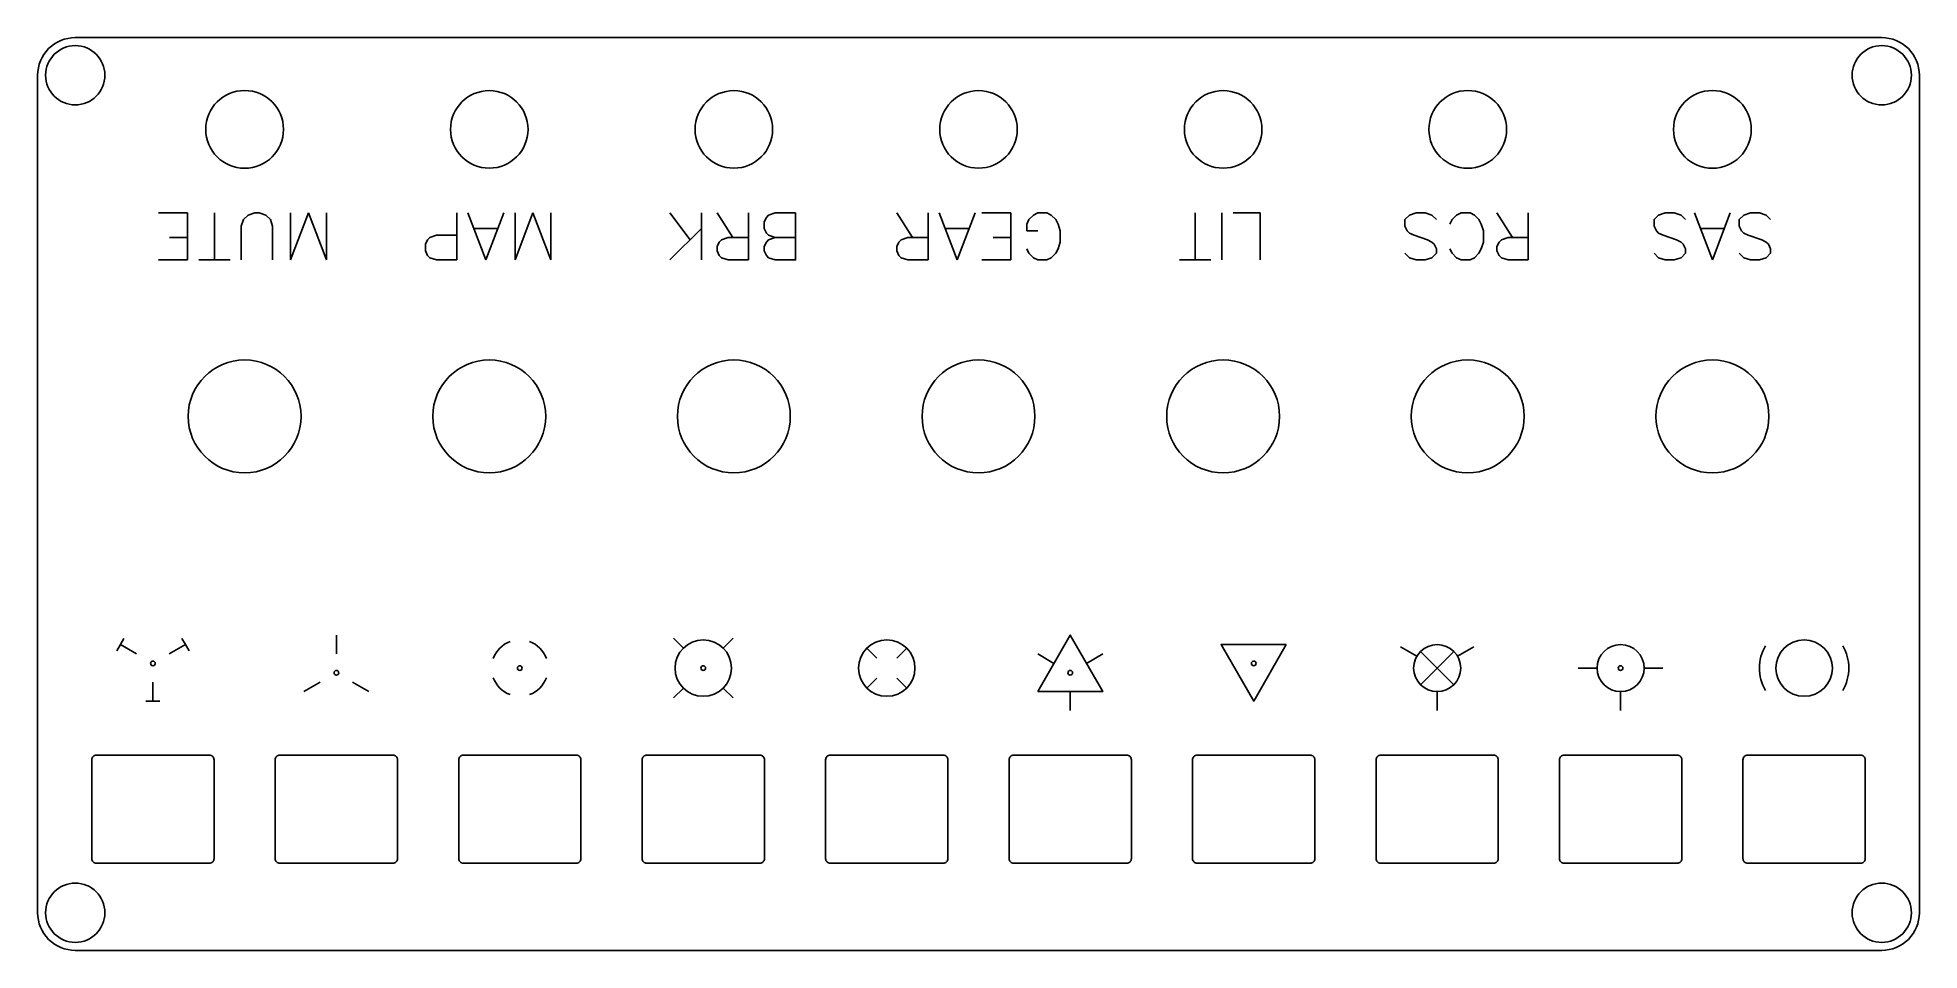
# Model space of a CAD drawing. Header units: millimetres. Extents: x -188 to 12, y -15 to 82.
import ezdxf

# ---------------------------------------------------------------- set-up
doc = ezdxf.new("R2010")
doc.units = ezdxf.units.MM
doc.layers.get('0').update_dxf_attribs({"linetype": 'CONTINUOUS'})

msp = doc.modelspace()

# ---------------------------------------------------------------- linework, layer by layer
for p, q in [((-171.82, 63.38), (-174.92, 63.38)), ((-171.82, 58.38), (-171.82, 63.38)), ((-168.96, 58.38), (-168.96, 63.38)), ((-165.87, 62.66), (-166.11, 61.95)), ((-165.39, 63.14), (-165.87, 62.66)), ((-164.68, 63.38), (-165.39, 63.14)), ((-164.2, 63.38), (-164.68, 63.38)), ((-163.49, 63.14), (-164.2, 63.38)), ((-163.01, 62.66), (-163.49, 63.14)), ((-162.77, 61.95), (-163.01, 62.66)), ((-160.87, 58.38), (-158.96, 63.38)), ((-160.87, 58.38), (-160.87, 63.38)), ((-157.06, 58.38), (-158.96, 63.38)), ((-157.06, 58.38), (-157.06, 63.38)), ((-143.2, 58.38), (-143.2, 63.38)), ((-140.11, 58.38), (-142.01, 63.38)), ((-140.11, 58.38), (-138.2, 63.38)), ((-137.01, 58.38), (-135.11, 63.38)), ((-137.01, 58.38), (-137.01, 63.38)), ((-133.2, 58.38), (-135.11, 63.38)), ((-133.2, 58.38), (-133.2, 63.38)), ((-118.39, 60.52), (-120.54, 63.38)), ((-117.2, 58.38), (-117.2, 63.38)), ((-113.87, 60.76), (-115.54, 63.38)), ((-112.2, 58.38), (-112.2, 63.38)), ((-94.77, 60.76), (-96.44, 63.38)), ((-93.11, 58.38), (-93.11, 63.38)), ((-90.01, 58.38), (-91.92, 63.38)), ((-90.01, 58.38), (-88.11, 63.38)), ((-84.3, 63.38), (-87.39, 63.38)), ((-84.3, 58.38), (-84.3, 63.38)), ((-82.39, 62.66), (-82.63, 62.18)), ((-82.63, 62.18), (-82.63, 61.47)), ((-81.92, 63.14), (-82.39, 62.66)), ((-81.44, 63.38), (-81.92, 63.14)), ((-80.49, 63.38), (-81.44, 63.38)), ((-80.01, 63.14), (-80.49, 63.38)), ((-79.54, 62.66), (-80.01, 63.14)), ((-79.3, 62.18), (-79.54, 62.66)), ((-79.06, 61.47), (-79.3, 62.18)), ((-64.73, 58.38), (-64.73, 63.38)), ((-61.87, 58.38), (-61.87, 63.38)), ((-57.82, 63.38), (-60.68, 63.38)), ((-57.82, 58.38), (-57.82, 63.38)), ((-42.42, 62.66), (-41.94, 63.14)), ((-42.42, 61.95), (-42.42, 62.66)), ((-41.94, 63.14), (-41.23, 63.38)), ((-41.23, 63.38), (-40.27, 63.38)), ((-40.27, 63.38), (-39.56, 63.14)), ((-39.56, 63.14), (-39.08, 62.66)), ((-37.42, 62.66), (-37.65, 62.18)), ((-36.94, 63.14), (-37.42, 62.66)), ((-36.46, 63.38), (-36.94, 63.14)), ((-35.51, 63.38), (-36.46, 63.38)), ((-35.04, 63.14), (-35.51, 63.38)), ((-34.56, 62.66), (-35.04, 63.14)), ((-34.32, 62.18), (-34.56, 62.66)), ((-34.08, 61.47), (-34.32, 62.18)), ((-30.99, 60.76), (-32.65, 63.38)), ((-29.32, 58.38), (-29.32, 63.38)), ((-15.94, 62.66), (-15.46, 63.14)), ((-15.94, 61.95), (-15.94, 62.66)), ((-15.46, 63.14), (-14.75, 63.38)), ((-14.75, 63.38), (-13.8, 63.38)), ((-13.8, 63.38), (-13.08, 63.14)), ((-13.08, 63.14), (-12.61, 62.66)), ((-9.75, 58.38), (-11.65, 63.38)), ((-9.75, 58.38), (-7.85, 63.38)), ((-6.89, 62.66), (-6.42, 63.14)), ((-6.89, 61.95), (-6.89, 62.66)), ((-6.42, 63.14), (-5.7, 63.38)), ((-5.7, 63.38), (-4.75, 63.38)), ((-4.75, 63.38), (-4.04, 63.14)), ((-4.04, 63.14), (-3.56, 62.66)), ((-171.82, 60.76), (-173.73, 60.76)), ((-166.11, 61.95), (-166.11, 58.38)), ((-162.77, 58.38), (-162.77, 61.95)), ((-146.54, 60.04), (-146.3, 60.52)), ((-146.54, 59.33), (-146.54, 60.04)), ((-146.3, 60.52), (-146.06, 60.76)), ((-146.06, 60.76), (-145.35, 60.99)), ((-145.35, 60.99), (-143.2, 60.99)), ((-138.92, 61.71), (-141.3, 61.71)), ((-120.54, 58.38), (-117.2, 61.71)), ((-115.54, 59.8), (-115.3, 60.28)), ((-115.3, 60.28), (-115.06, 60.52)), ((-115.06, 60.52), (-114.35, 60.76)), ((-114.35, 60.76), (-112.2, 60.76)), ((-107.2, 60.76), (-109.35, 60.76)), ((-96.44, 59.8), (-96.2, 60.28)), ((-96.2, 60.28), (-95.96, 60.52)), ((-95.96, 60.52), (-95.25, 60.76)), ((-95.25, 60.76), (-93.11, 60.76)), ((-88.82, 61.71), (-91.2, 61.71)), ((-84.3, 60.76), (-86.2, 60.76)), ((-81.44, 61.47), (-82.63, 61.47)), ((-79.3, 59.57), (-79.06, 60.28)), ((-79.06, 60.28), (-79.06, 61.47)), ((-42.18, 61.47), (-42.42, 61.95)), ((-41.94, 61.23), (-42.18, 61.47)), ((-41.46, 60.99), (-41.94, 61.23)), ((-40.04, 60.52), (-41.46, 60.99)), ((-39.56, 60.28), (-40.04, 60.52)), ((-39.32, 60.04), (-39.56, 60.28)), ((-39.08, 59.57), (-39.32, 60.04)), ((-34.32, 59.57), (-34.08, 60.28)), ((-34.08, 60.28), (-34.08, 61.47)), ((-32.65, 59.8), (-32.42, 60.28)), ((-32.42, 60.28), (-32.18, 60.52)), ((-32.18, 60.52), (-31.46, 60.76)), ((-31.46, 60.76), (-29.32, 60.76)), ((-15.7, 61.47), (-15.94, 61.95)), ((-15.46, 61.23), (-15.7, 61.47)), ((-14.99, 60.99), (-15.46, 61.23)), ((-13.56, 60.52), (-14.99, 60.99)), ((-13.08, 60.28), (-13.56, 60.52)), ((-12.85, 60.04), (-13.08, 60.28)), ((-12.61, 59.57), (-12.85, 60.04)), ((-8.56, 61.71), (-10.94, 61.71)), ((-6.65, 61.47), (-6.89, 61.95)), ((-6.42, 61.23), (-6.65, 61.47)), ((-5.94, 60.99), (-6.42, 61.23)), ((-4.51, 60.52), (-5.94, 60.99)), ((-4.04, 60.28), (-4.51, 60.52)), ((-3.8, 60.04), (-4.04, 60.28)), ((-3.56, 59.57), (-3.8, 60.04)), ((-171.82, 58.38), (-174.92, 58.38)), ((-167.3, 58.38), (-170.63, 58.38)), ((-146.3, 58.85), (-146.54, 59.33)), ((-146.06, 58.61), (-146.3, 58.85)), ((-145.35, 58.38), (-146.06, 58.61)), ((-143.2, 58.38), (-145.35, 58.38)), ((-115.54, 59.33), (-115.54, 59.8)), ((-115.3, 58.85), (-115.54, 59.33)), ((-115.06, 58.61), (-115.3, 58.85)), ((-114.35, 58.38), (-115.06, 58.61)), ((-112.2, 58.38), (-114.35, 58.38)), ((-96.44, 59.33), (-96.44, 59.8)), ((-96.2, 58.85), (-96.44, 59.33)), ((-95.96, 58.61), (-96.2, 58.85)), ((-95.25, 58.38), (-95.96, 58.61)), ((-93.11, 58.38), (-95.25, 58.38)), ((-84.3, 58.38), (-87.39, 58.38)), ((-82.63, 59.57), (-82.39, 59.09)), ((-82.39, 59.09), (-81.92, 58.61)), ((-81.92, 58.61), (-81.44, 58.38)), ((-81.44, 58.38), (-80.49, 58.38)), ((-80.49, 58.38), (-80.01, 58.61)), ((-80.01, 58.61), (-79.54, 59.09)), ((-79.54, 59.09), (-79.3, 59.57)), ((-63.06, 58.38), (-66.39, 58.38)), ((-42.42, 59.09), (-41.94, 58.61)), ((-41.94, 58.61), (-41.23, 58.38)), ((-41.23, 58.38), (-40.27, 58.38)), ((-40.27, 58.38), (-39.56, 58.61)), ((-39.56, 58.61), (-39.08, 59.09)), ((-39.08, 59.09), (-39.08, 59.57)), ((-37.65, 59.57), (-37.42, 59.09)), ((-37.42, 59.09), (-36.94, 58.61)), ((-36.94, 58.61), (-36.46, 58.38)), ((-36.46, 58.38), (-35.51, 58.38)), ((-35.51, 58.38), (-35.04, 58.61)), ((-35.04, 58.61), (-34.56, 59.09)), ((-34.56, 59.09), (-34.32, 59.57)), ((-32.65, 59.33), (-32.65, 59.8)), ((-32.42, 58.85), (-32.65, 59.33)), ((-32.18, 58.61), (-32.42, 58.85)), ((-31.46, 58.38), (-32.18, 58.61)), ((-29.32, 58.38), (-31.46, 58.38)), ((-15.94, 59.09), (-15.46, 58.61)), ((-15.46, 58.61), (-14.75, 58.38)), ((-14.75, 58.38), (-13.8, 58.38)), ((-13.8, 58.38), (-13.08, 58.61)), ((-13.08, 58.61), (-12.61, 59.09)), ((-12.61, 59.09), (-12.61, 59.57)), ((-6.89, 59.09), (-6.42, 58.61)), ((-6.42, 58.61), (-5.7, 58.38)), ((-5.7, 58.38), (-4.75, 58.38)), ((-4.75, 58.38), (-4.04, 58.61)), ((-4.04, 58.61), (-3.56, 59.09)), ((-3.56, 59.09), (-3.56, 59.57)), ((-178.96, 17.5), (-178.59, 18.15)), ((-172.04, 17.5), (-172.41, 18.15)), ((-156, 16.5), (-156, 18.5)), ((-119.12, 17.12), (-120.18, 18.18)), ((-114.88, 17.12), (-113.82, 18.18)), ((-178.96, 17.5), (-179.34, 16.85)), ((-177.23, 16.5), (-178.96, 17.5)), ((-173.77, 16.5), (-172.04, 17.5)), ((-172.04, 17.5), (-171.66, 16.85)), ((-98.56, 16.06), (-99.62, 17.12)), ((-96.44, 16.06), (-95.38, 17.12)), ((-79.73, 15.5), (-81.46, 16.5)), ((-76.27, 15.5), (-74.54, 16.5)), ((-41.17, 16.25), (-42.9, 17.25)), ((-39, 15), (-40.77, 16.77)), ((-39, 15), (-37.23, 16.77)), ((-36.83, 16.25), (-35.1, 17.25)), ((-39, 15), (-40.77, 13.23)), ((-39, 15), (-37.23, 13.23)), ((-22, 15), (-24, 15)), ((-17, 15), (-15, 15)), ((-175.5, 13.5), (-175.5, 11.5)), ((-157.73, 13.5), (-159.46, 12.5)), ((-154.27, 13.5), (-152.54, 12.5)), ((-119.12, 12.88), (-120.18, 11.82)), ((-114.88, 12.88), (-113.82, 11.82)), ((-98.56, 13.94), (-99.62, 12.88)), ((-96.44, 13.94), (-95.38, 12.88)), ((-78, 12.5), (-78, 10.5)), ((-39, 12.5), (-39, 10.5)), ((-19.5, 12.5), (-19.5, 10.5)), ((-175.5, 11.5), (-176.25, 11.5)), ((-176.25, 11.5), (-175.5, 11.5)), ((-175.5, 11.5), (-174.75, 11.5))]:
    msp.add_line(p, q)
for points in [[(-183.75, 82), (8.25, 82, -0.414214), (12.25, 78), (12.25, -11, -0.414214), (8.25, -15), (-183.75, -15, -0.414214), (-187.75, -11), (-187.75, 78, -0.414214)], [(-182, 5.25), (-182, -5.25, 0.414214), (-181.5, -5.75), (-169.5, -5.75, 0.414214), (-169, -5.25), (-169, 5.25, 0.414214), (-169.5, 5.75), (-181.5, 5.75, 0.414214)], [(-162.5, 5.25), (-162.5, -5.25, 0.414214), (-162, -5.75), (-150, -5.75, 0.414214), (-149.5, -5.25), (-149.5, 5.25, 0.414214), (-150, 5.75), (-162, 5.75, 0.414214)], [(-143, 5.25), (-143, -5.25, 0.414214), (-142.5, -5.75), (-130.5, -5.75, 0.414214), (-130, -5.25), (-130, 5.25, 0.414214), (-130.5, 5.75), (-142.5, 5.75, 0.414214)], [(-123.5, 5.25), (-123.5, -5.25, 0.414214), (-123, -5.75), (-111, -5.75, 0.414214), (-110.5, -5.25), (-110.5, 5.25, 0.414214), (-111, 5.75), (-123, 5.75, 0.414214)], [(-104, 5.25), (-104, -5.25, 0.414214), (-103.5, -5.75), (-91.5, -5.75, 0.414214), (-91, -5.25), (-91, 5.25, 0.414214), (-91.5, 5.75), (-103.5, 5.75, 0.414214)], [(-84.5, 5.25), (-84.5, -5.25, 0.414214), (-84, -5.75), (-72, -5.75, 0.414214), (-71.5, -5.25), (-71.5, 5.25, 0.414214), (-72, 5.75), (-84, 5.75, 0.414214)], [(-65, 5.25), (-65, -5.25, 0.414214), (-64.5, -5.75), (-52.5, -5.75, 0.414214), (-52, -5.25), (-52, 5.25, 0.414214), (-52.5, 5.75), (-64.5, 5.75, 0.414214)], [(-45.5, 5.25), (-45.5, -5.25, 0.414214), (-45, -5.75), (-33, -5.75, 0.414214), (-32.5, -5.25), (-32.5, 5.25, 0.414214), (-33, 5.75), (-45, 5.75, 0.414214)], [(-26, 5.25), (-26, -5.25, 0.414214), (-25.5, -5.75), (-13.5, -5.75, 0.414214), (-13, -5.25), (-13, 5.25, 0.414214), (-13.5, 5.75), (-25.5, 5.75, 0.414214)], [(-6, -5.75), (6, -5.75, 0.414214), (6.5, -5.25), (6.5, 5.25, 0.414214), (6, 5.75), (-6, 5.75, 0.414214), (-6.5, 5.25), (-6.5, -5.25, 0.414214)]]:
    msp.add_lwpolyline(points, format="xyb", close=True)
for points in [[(-107.2, 63.38), (-107.2, 58.38), (-109.35, 58.38), (-110.06, 58.61), (-110.3, 58.85), (-110.54, 59.33), (-110.54, 59.8), (-110.3, 60.28), (-110.06, 60.52), (-109.35, 60.76), (-110.06, 60.99), (-110.3, 61.23), (-110.54, 61.71), (-110.54, 62.42), (-110.3, 62.9), (-110.06, 63.14), (-109.35, 63.38)], [(-81.46, 12.5), (-78, 18.5), (-74.54, 12.5)], [(-55.04, 17.5), (-58.5, 11.5), (-61.96, 17.5)]]:
    msp.add_lwpolyline(points, close=True)
for centre, radius in [((-183.75, 78), 3.15), ((8.25, 78), 3.15), ((-165.75, 72.25), 4.13), ((-139.75, 72.25), 4.12), ((-113.75, 72.25), 4.12), ((-87.75, 72.25), 4.12), ((-61.75, 72.25), 4.12), ((-35.75, 72.25), 4.13), ((-9.75, 72.25), 4.13), ((-165.75, 41.75), 6), ((-139.75, 41.75), 6), ((-113.75, 41.75), 6), ((-87.75, 41.75), 6), ((-61.75, 41.75), 6), ((-35.75, 41.75), 6), ((-9.75, 41.75), 6), ((-117, 15), 3), ((-97.5, 15), 3), ((0, 15), 3), ((-39, 15), 2.5), ((-19.5, 15), 2.5), ((-175.5, 15.5), 0.25), ((-156, 14.5), 0.25), ((-136.5, 15), 0.25), ((-117, 15), 0.25), ((-78, 14.5), 0.25), ((-58.5, 15.5), 0.25), ((-19.5, 15), 0.25), ((-183.75, -11), 3.15), ((8.25, -11), 3.15)]:
    msp.add_circle(centre, radius)
for centre, radius, start, end in [((-136.5, 15), 3, 110, 160), ((-136.5, 15), 3, 20, 70), ((0, 15), 4.75, 150, 210), ((0, 15), 4.75, -30, 30), ((-136.5, 15), 3, 200, 250), ((-136.5, 15), 3, 290, 340)]:
    msp.add_arc(centre, radius, start, end)

doc.saveas('drawing.dxf')
